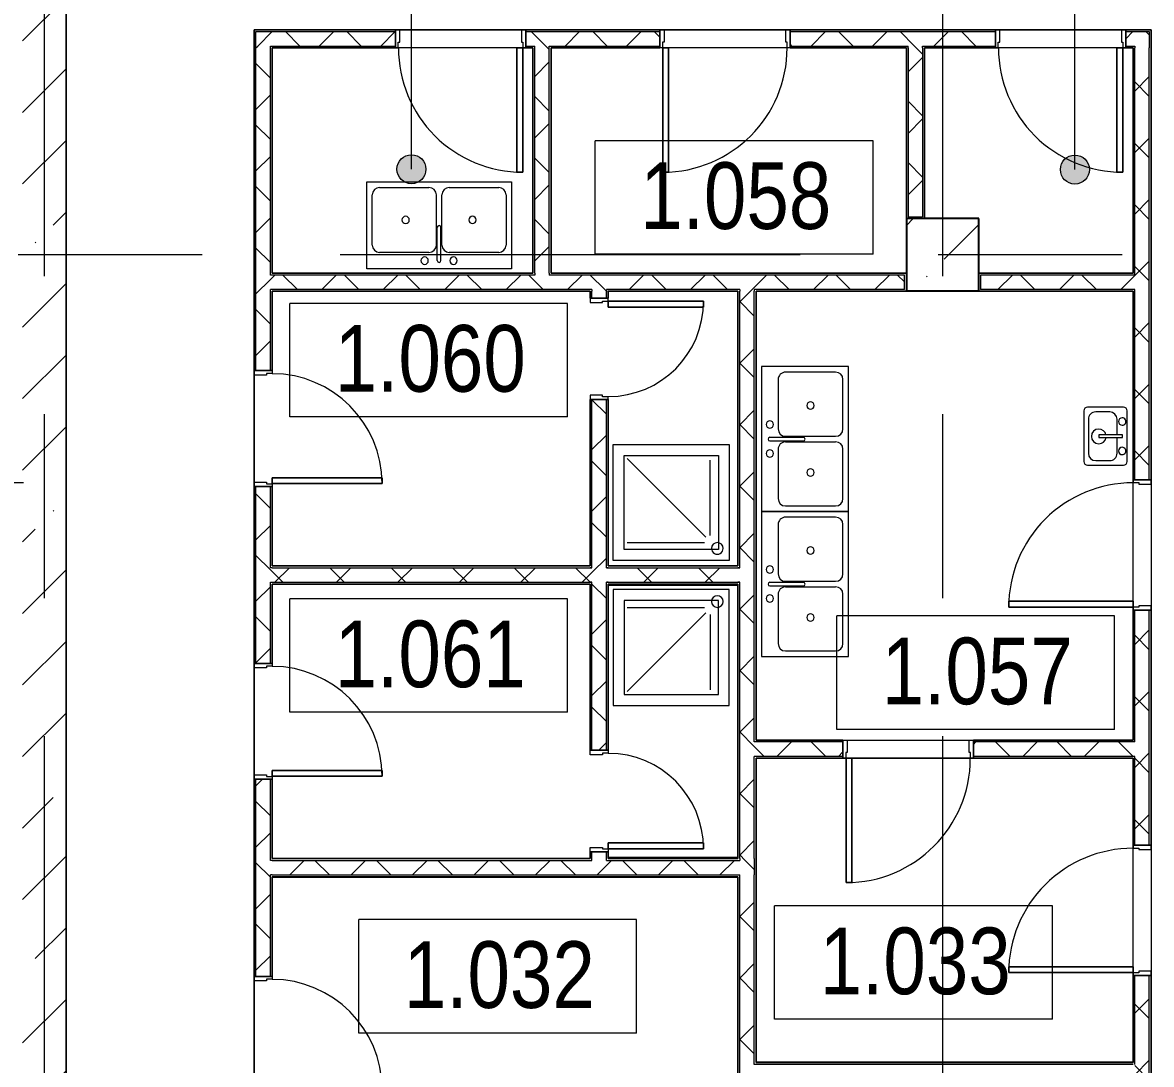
# Model space of a CAD drawing. Header units: millimetres. Extents: x 46431 to 216095, y -43515 to 31605.
# Drawn here: x 91782 to 99573, y -29870 to -22681 of the extents above; entities that cross this region are included whole.
import ezdxf

# ---------------------------------------------------------------- set-up
doc = ezdxf.new("R2010")
doc.units = ezdxf.units.MM
doc.linetypes.add('IMPORT-01 Штриховая _2 мм_', pattern=[600, 400, -200])
doc.linetypes.add('Осевые', pattern=[6350, 1270, -952.5, 3175, -952.5])
for name, color, linetype, lineweight in [('_Разделитель помещений_', 7, 'IMPORT-01 Штриховая _2 мм_', 9), ('Двери', 7, 'Continuous', 9), ('Каркас_Импост', 7, 'Continuous', 9), ('Колонны', 7, 'Continuous', 9), ('Колонны-1', 7, 'Continuous', 25), ('Марки помещений', 7, 'Continuous', 9), ('Общие ребра', 7, 'Continuous', 9), ('Оси-2', 7, 'Осевые', 9), ('Панель', 7, 'Continuous', 9), ('Перекрытия', 7, 'Continuous', 9), ('Сантехнические приборы', 7, 'Continuous', 9), ('Стены', 7, 'Continuous', 9), ('Стены-1', 7, 'Continuous', 18), ('Черная _1 сплошная', 7, 'Continuous', 9), ('Штриховка разреза-3', 7, 'Continuous', 9)]:
    doc.layers.add(name, color=color, linetype=linetype, lineweight=lineweight)
doc.layers.add('Сантехнические приборы-1', color=7, linetype='Continuous', lineweight=9, true_color=0xaaaaaa)
doc.layers.add('Штриховка разреза-2', color=7, linetype='Continuous', lineweight=9, true_color=0x787878)
doc.styles.add('Arial Narrow_1', font='Arial Narrow.ttf', dxfattribs={"height": 460})
pattern_1 = [(45, (0, 0), (-212.132, 212.132), []), (135, (0, 0), (-212.132, -212.132), [])]

# ---------------------------------------------------------------- blocks, each defined once
blk = doc.blocks.new('Колонна 2 - Колонна 40-55-731260-План 1-го этажа на отм_ -6_000')
at = {"layer": 'Колонны'}
h = blk.add_hatch(dxfattribs=at)
h.set_pattern_fill('FP_11', color=256, style=0, pattern_type=2)
h.set_pattern_definition([(45, (-26200, 1000), (-493.914, 493.914), []), (45, (-25706.1, 1000), (-493.914, 493.914), [873.125, -174.625, 6.706, -167.919])])
h.paths.add_polyline_path([(71681.6, -23532.9), (72181.6, -23532.9), (72181.6, -23032.9), (71681.6, -23032.9), (71681.6, -23321.8)], flags=0)
at = {"layer": 'Колонны-1'}
for p, q in [((72181.6, -23032.9), (71681.6, -23032.9)), ((71681.6, -23032.9), (71681.6, -23532.9)), ((72181.6, -23532.9), (72181.6, -23032.9)), ((71681.6, -23532.9), (72181.6, -23532.9))]:
    blk.add_line(p, q, dxfattribs=at)
blk = doc.blocks.new('Дверь - Однопольная - ДВ10_21х9-6240757-План 1-го этажа на отм_ -6_000')
at = {"layer": 'Двери'}
for p, q in [((-429, -62.5), (-389, -62.5)), ((-429, -920.5), (-429, -62.5)), ((-389, -62.5), (-389, -920.5)), ((-389, -920.5), (-429, -920.5))]:
    blk.add_line(p, q, dxfattribs=at)
blk.add_arc((-429, -62.5), 858, 270, 0, dxfattribs=at)
at = {"layer": 'Каркас_Импост'}
for p, q in [((-450, 62.5), (-420, 62.5)), ((-450, -62.5), (-450, 62.5)), ((-420, 62.5), (-420, -22.5)), ((420, 62.5), (450, 62.5)), ((420, -22.5), (420, 62.5)), ((450, 62.5), (450, -62.5)), ((-430, -62.5), (-450, -62.5)), ((-430, -22.5), (-430, -62.5)), ((-420, -22.5), (-430, -22.5)), ((430, -22.5), (420, -22.5)), ((430, -62.5), (430, -22.5)), ((450, -62.5), (430, -62.5))]:
    blk.add_line(p, q, dxfattribs=at)
at = {"layer": 'Панель'}
for p, q in [((-389, -62.5), (-429, -62.5)), ((-429, -62.5), (-429, -920.5)), ((-389, -920.5), (-389, -62.5)), ((-429, -920.5), (-389, -920.5))]:
    blk.add_line(p, q, dxfattribs=at)
blk = doc.blocks.new('Дверь - Однопольная - ДВ10_21х9-6240758-План 1-го этажа на отм_ -6_000')
at = {"layer": 'Двери'}
for p, q in [((-389, 920.5), (-429, 920.5)), ((-429, 920.5), (-429, 62.5)), ((-389, 62.5), (-389, 920.5)), ((-429, 62.5), (-389, 62.5))]:
    blk.add_line(p, q, dxfattribs=at)
blk.add_arc((-429, 62.5), 858, 360, 90, dxfattribs=at)
at = {"layer": 'Каркас_Импост'}
for p, q in [((-430, 62.5), (-450, 62.5)), ((-450, 62.5), (-450, -62.5)), ((-430, 22.5), (-430, 62.5)), ((-420, 22.5), (-430, 22.5)), ((-420, -62.5), (-420, 22.5)), ((430, 22.5), (420, 22.5)), ((420, 22.5), (420, -62.5)), ((450, 62.5), (430, 62.5)), ((430, 62.5), (430, 22.5)), ((450, -62.5), (450, 62.5)), ((-450, -62.5), (-420, -62.5)), ((420, -62.5), (450, -62.5))]:
    blk.add_line(p, q, dxfattribs=at)
at = {"layer": 'Панель'}
for p, q in [((-429, 920.5), (-389, 920.5)), ((-429, 62.5), (-429, 920.5)), ((-389, 920.5), (-389, 62.5)), ((-389, 62.5), (-429, 62.5))]:
    blk.add_line(p, q, dxfattribs=at)
blk = doc.blocks.new('Дверь - Однопольная - ДВ10__21х8-7039821-План 1-го этажа на отм_ -6_000')
at = {"layer": 'Двери'}
for p, q in [((-379, -62.5), (-339, -62.5)), ((-379, -820.5), (-379, -62.5)), ((-339, -62.5), (-339, -820.5)), ((-339, -820.5), (-379, -820.5))]:
    blk.add_line(p, q, dxfattribs=at)
blk.add_arc((-379, -62.5), 758, 270, 0, dxfattribs=at)
at = {"layer": 'Каркас_Импост'}
for p, q in [((-400, 62.5), (-370, 62.5)), ((-400, -62.5), (-400, 62.5)), ((-370, 62.5), (-370, -22.5)), ((370, 62.5), (400, 62.5)), ((370, -22.5), (370, 62.5)), ((400, 62.5), (400, -62.5)), ((-380, -62.5), (-400, -62.5)), ((-380, -22.5), (-380, -62.5)), ((-370, -22.5), (-380, -22.5)), ((380, -22.5), (370, -22.5)), ((380, -62.5), (380, -22.5)), ((400, -62.5), (380, -62.5))]:
    blk.add_line(p, q, dxfattribs=at)
at = {"layer": 'Панель'}
for p, q in [((-339, -62.5), (-379, -62.5)), ((-379, -62.5), (-379, -820.5)), ((-339, -820.5), (-339, -62.5)), ((-379, -820.5), (-339, -820.5))]:
    blk.add_line(p, q, dxfattribs=at)
blk = doc.blocks.new('Дверь - Однопольная_002 - ДВ5__21х7-7039761-План 1-го этажа на отм_ -6_000')
at = {"layer": 'Двери'}
for p, q in [((-329, -62.5), (-289, -62.5)), ((-329, -720.5), (-329, -62.5)), ((-289, -62.5), (-289, -720.5)), ((-289, -720.5), (-329, -720.5))]:
    blk.add_line(p, q, dxfattribs=at)
blk.add_arc((-329, -62.5), 658, 270, 0, dxfattribs=at)
at = {"layer": 'Каркас_Импост'}
for p, q in [((-350, 62.5), (-320, 62.5)), ((-350, -62.5), (-350, 62.5)), ((-320, 62.5), (-320, -22.5)), ((320, 62.5), (350, 62.5)), ((320, -22.5), (320, 62.5)), ((350, 62.5), (350, -62.5)), ((-330, -62.5), (-350, -62.5)), ((-330, -22.5), (-330, -62.5)), ((-320, -22.5), (-330, -22.5)), ((330, -22.5), (320, -22.5)), ((330, -62.5), (330, -22.5)), ((350, -62.5), (330, -62.5))]:
    blk.add_line(p, q, dxfattribs=at)
at = {"layer": 'Панель'}
for p, q in [((-289, -62.5), (-329, -62.5)), ((-329, -62.5), (-329, -720.5)), ((-289, -720.5), (-289, -62.5)), ((-329, -720.5), (-289, -720.5))]:
    blk.add_line(p, q, dxfattribs=at)
blk = doc.blocks.new('Дверь - Однопольная_002 - ДВ5_21х7-7039764-План 1-го этажа на отм_ -6_000')
at = {"layer": 'Двери'}
for p, q in [((-289, 720.5), (-329, 720.5)), ((-329, 720.5), (-329, 62.5)), ((-289, 62.5), (-289, 720.5)), ((-329, 62.5), (-289, 62.5))]:
    blk.add_line(p, q, dxfattribs=at)
blk.add_arc((-329, 62.5), 658, 360, 90, dxfattribs=at)
at = {"layer": 'Каркас_Импост'}
for p, q in [((-330, 62.5), (-350, 62.5)), ((-350, 62.5), (-350, -62.5)), ((-330, 22.5), (-330, 62.5)), ((-320, 22.5), (-330, 22.5)), ((-320, -62.5), (-320, 22.5)), ((330, 22.5), (320, 22.5)), ((320, 22.5), (320, -62.5)), ((350, 62.5), (330, 62.5)), ((330, 62.5), (330, 22.5)), ((350, -62.5), (350, 62.5)), ((-350, -62.5), (-320, -62.5)), ((320, -62.5), (350, -62.5))]:
    blk.add_line(p, q, dxfattribs=at)
at = {"layer": 'Панель'}
for p, q in [((-329, 720.5), (-289, 720.5)), ((-329, 62.5), (-329, 720.5)), ((-289, 720.5), (-289, 62.5)), ((-289, 62.5), (-329, 62.5))]:
    blk.add_line(p, q, dxfattribs=at)
blk = doc.blocks.new('Душевая кабинка-2D - Душевая кабинка 800х800-4946026-План 1-го этажа на отм_ -6_000')
at = {"layer": 'Сантехнические приборы'}
for p, q in [((0, 0), (0, 800)), ((0, 800), (800, 800)), ((800, 800), (800, 0)), ((75, 75), (75, 725)), ((75, 725), (725, 725)), ((725, 725), (725, 75)), ((132.1, 626.7), (132.1, 106.7)), ((161, 639), (704.7, 95.3)), ((704.7, 675.8), (171, 675.8)), ((800, 0), (0, 0)), ((725, 75), (75, 75))]:
    blk.add_line(p, q, dxfattribs=at)
for start, end in [(360, 180), (180, 360)]:
    blk.add_arc((82.1, 716.7), 40, start, end, dxfattribs=at)
blk = doc.blocks.new('Душевая кабинка-2D - Душевая кабинка 800х800-4946064-План 1-го этажа на отм_ -6_000')
at = {"layer": 'Сантехнические приборы'}
for p, q in [((800, 0), (0, 0)), ((0, 0), (0, -800)), ((800, -800), (800, 0)), ((725, -75), (75, -75)), ((75, -75), (75, -725)), ((725, -725), (725, -75)), ((132.1, -626.7), (132.1, -106.7)), ((161, -639), (704.7, -95.3)), ((704.7, -675.8), (171, -675.8)), ((75, -725), (725, -725)), ((0, -800), (800, -800))]:
    blk.add_line(p, q, dxfattribs=at)
for start, end in [(0, 180), (180, 0)]:
    blk.add_arc((82.1, -716.7), 40, start, end, dxfattribs=at)
blk = doc.blocks.new('Кухонная мойка-Двойная - 1000 x 600 мм-4969067-План 1-го этажа на отм_ -6_000')
at = {"layer": 'Сантехнические приборы-1'}
for p, q in [((515.7, 302.3), (-484.3, 302.3)), ((-484.3, 302.3), (-484.3, -297.7)), ((3, 245.2), (3, 15)), ((28.4, 245.2), (28.4, 15)), ((515.7, -297.7), (515.7, 302.3)), ((-54.2, 188), (-395.4, 188)), ((426.8, 188), (85.5, 188)), ((-446.2, 137.2), (-446.2, -208.8)), ((-3.4, 137.2), (-3.4, -208.8)), ((34.7, 137.2), (34.7, -208.8)), ((477.6, -208.8), (477.6, 137.2)), ((-484.3, -297.7), (515.7, -297.7)), ((-395.4, -259.6), (-54.2, -259.6)), ((85.5, -259.6), (426.8, -259.6))]:
    blk.add_line(p, q, dxfattribs=at)
for centre, radius, start, end in [((-84.3, 245.2), 25.4, 360, 180), ((-84.3, 245.2), 25.4, 180, 360), ((15.7, 245.2), 12.7, 360, 180), ((115.7, 245.2), 25.4, 360, 180), ((115.7, 245.2), 25.4, 180, 0), ((-395.4, 137.2), 50.8, 90, 180), ((-54.2, 137.2), 50.8, 360, 90), ((85.5, 137.2), 50.8, 90, 180), ((426.8, 137.2), 50.8, 360, 90), ((15.7, 15), 12.7, 180, 0), ((-215.3, -35.8), 25.4, 0, 180), ((-215.3, -35.8), 25.4, 180, 360), ((246.6, -35.8), 25.4, 0, 180), ((246.6, -35.8), 25.4, 180, 360), ((-395.4, -208.8), 50.8, 180, 270), ((-54.2, -208.8), 50.8, 270, 0), ((85.5, -208.8), 50.8, 180, 270), ((426.8, -208.8), 50.8, 270, 0)]:
    blk.add_arc(centre, radius, start, end, dxfattribs=at)
blk = doc.blocks.new('Дверь - Однопольная - ДВ10__21х9-6240759-План 1-го этажа на отм_ -6_000')
at = {"layer": 'Двери'}
for p, q in [((-429, -62.5), (-389, -62.5)), ((-429, -920.5), (-429, -62.5)), ((-389, -62.5), (-389, -920.5)), ((-389, -920.5), (-429, -920.5))]:
    blk.add_line(p, q, dxfattribs=at)
blk.add_arc((-429, -62.5), 858, 270, 0, dxfattribs=at)
at = {"layer": 'Каркас_Импост'}
for p, q in [((-450, 62.5), (-420, 62.5)), ((-450, -62.5), (-450, 62.5)), ((-420, 62.5), (-420, -22.5)), ((420, 62.5), (450, 62.5)), ((420, -22.5), (420, 62.5)), ((450, 62.5), (450, -62.5)), ((-430, -62.5), (-450, -62.5)), ((-430, -22.5), (-430, -62.5)), ((-420, -22.5), (-430, -22.5)), ((430, -22.5), (420, -22.5)), ((430, -62.5), (430, -22.5)), ((450, -62.5), (430, -62.5))]:
    blk.add_line(p, q, dxfattribs=at)
at = {"layer": 'Панель'}
for p, q in [((-389, -62.5), (-429, -62.5)), ((-429, -62.5), (-429, -920.5)), ((-389, -920.5), (-389, -62.5)), ((-429, -920.5), (-389, -920.5))]:
    blk.add_line(p, q, dxfattribs=at)
blk = doc.blocks.new('Дверь - Однопольная - ДВ10__21х9-6501989-План 1-го этажа на отм_ -6_000')
at = {"layer": 'Двери'}
for p, q in [((-389, 920.5), (-429, 920.5)), ((-429, 920.5), (-429, 62.5)), ((-389, 62.5), (-389, 920.5)), ((-429, 62.5), (-389, 62.5))]:
    blk.add_line(p, q, dxfattribs=at)
blk.add_arc((-429, 62.5), 858, 360, 90, dxfattribs=at)
at = {"layer": 'Каркас_Импост'}
for p, q in [((-430, 62.5), (-450, 62.5)), ((-450, 62.5), (-450, -62.5)), ((-430, 22.5), (-430, 62.5)), ((-420, 22.5), (-430, 22.5)), ((-420, -62.5), (-420, 22.5)), ((430, 22.5), (420, 22.5)), ((420, 22.5), (420, -62.5)), ((450, 62.5), (430, 62.5)), ((430, 62.5), (430, 22.5)), ((450, -62.5), (450, 62.5)), ((-450, -62.5), (-420, -62.5)), ((420, -62.5), (450, -62.5))]:
    blk.add_line(p, q, dxfattribs=at)
at = {"layer": 'Панель'}
for p, q in [((-429, 920.5), (-389, 920.5)), ((-429, 62.5), (-429, 920.5)), ((-389, 920.5), (-389, 62.5)), ((-389, 62.5), (-429, 62.5))]:
    blk.add_line(p, q, dxfattribs=at)
blk = doc.blocks.new('Раковина-Одиночная-2D_400х300 - 400 x 300 мм-5745751-План 1-го этажа на отм_ -6_000')
at = {"layer": 'Сантехнические приборы-1'}
for p, q in [((506.3, 402.5), (157.1, 402.5)), ((506.3, 402.5), (157.1, 402.5)), ((131.7, 377.1), (131.7, 127.9)), ((131.7, 377.1), (131.7, 127.9)), ((163.4, 320), (163.4, 223.2)), ((449.1, 370.8), (214.2, 370.8)), ((499.9, 223.2), (499.9, 320)), ((531.7, 127.9), (531.7, 377.1)), ((531.7, 127.9), (531.7, 377.1)), ((341.2, 298.9), (322.2, 298.9)), ((322.2, 298.9), (322.2, 134.3)), ((341.2, 134.3), (341.2, 298.9)), ((214.2, 172.4), (322.2, 172.4)), ((341.2, 172.4), (449.1, 172.4)), ((157.1, 102.5), (506.3, 102.5)), ((157.1, 102.5), (506.3, 102.5)), ((322.2, 134.3), (341.2, 134.3)), ((231.8, 62.5), (591.8, 62.5))]:
    blk.add_line(p, q, dxfattribs=at)
for centre, radius, start, end in [((157.1, 377.1), 25.4, 90, 180), ((157.1, 377.1), 25.4, 90, 180), ((506.3, 377.1), 25.4, 360, 90), ((506.3, 377.1), 25.4, 360, 90), ((214.2, 320), 50.8, 90, 180), ((330.5, 298.9), 50.8, 360, 180), ((449.1, 320), 50.8, 360, 90), ((330.5, 298.9), 50.8, 180, 260.54555), ((330.5, 298.9), 50.8, 282.16552, 0), ((214.2, 223.2), 50.8, 180, 270), ((230.1, 137.5), 25.4, 360, 180), ((433.3, 137.5), 25.4, 360, 180), ((449.1, 223.2), 50.8, 270, 0), ((157.1, 127.9), 25.4, 180, 270), ((157.1, 127.9), 25.4, 180, 270), ((230.1, 137.5), 25.4, 180, 0), ((433.3, 137.5), 25.4, 180, 0), ((506.3, 127.9), 25.4, 270, 360), ((506.3, 127.9), 25.4, 270, 0)]:
    blk.add_arc(centre, radius, start, end, dxfattribs=at)
blk = doc.blocks.new('Кухонная мойка-Двойная - 1000 x 600 мм-6512018-План 1-го этажа на отм_ -6_000')
at = {"layer": 'Сантехнические приборы-1'}
for p, q in [((-484.3, 297.7), (515.7, 297.7)), ((-484.3, -302.3), (-484.3, 297.7)), ((-395.4, 259.6), (-54.2, 259.6)), ((85.5, 259.6), (426.8, 259.6)), ((515.7, 297.7), (515.7, -302.3)), ((-446.2, -137.2), (-446.2, 208.8)), ((-3.4, -137.2), (-3.4, 208.8)), ((34.7, -137.2), (34.7, 208.8)), ((477.6, 208.8), (477.6, -137.2)), ((3, -245.2), (3, -15)), ((28.4, -245.2), (28.4, -15)), ((-54.2, -188), (-395.4, -188)), ((426.8, -188), (85.5, -188)), ((515.7, -302.3), (-484.3, -302.3))]:
    blk.add_line(p, q, dxfattribs=at)
for centre, radius, start, end in [((-395.4, 208.8), 50.8, 90, 180), ((-54.2, 208.8), 50.8, 360, 90), ((85.5, 208.8), 50.8, 90, 180), ((426.8, 208.8), 50.8, 360, 90), ((-215.3, 35.8), 25.4, 0, 180), ((-215.3, 35.8), 25.4, 180, 360), ((246.6, 35.8), 25.4, 0, 180), ((246.6, 35.8), 25.4, 180, 360), ((15.7, -15), 12.7, 360, 180), ((-395.4, -137.2), 50.8, 180, 270), ((-54.2, -137.2), 50.8, 270, 0), ((85.5, -137.2), 50.8, 180, 270), ((426.8, -137.2), 50.8, 270, 0), ((-84.3, -245.2), 25.4, 0, 180), ((115.7, -245.2), 25.4, 0, 180), ((-84.3, -245.2), 25.4, 180, 0), ((15.7, -245.2), 12.7, 180, 0), ((115.7, -245.2), 25.4, 180, 0)]:
    blk.add_arc(centre, radius, start, end, dxfattribs=at)
blk = doc.blocks.new('Марка помещения_Р - Марка помещения-4575829-План 1-го этажа на отм_ -6_000')
at = {"layer": 'Марки помещений'}
for p, q in [((-4.79375, -1.95625), (-4.79375, 1.95625)), ((4.79375, 1.95625), (-4.79375, 1.95625)), ((4.79375, -1.95625), (4.79375, 1.95625)), ((4.79375, -1.95625), (-4.79375, -1.95625))]:
    blk.add_line(p, q, dxfattribs=at)

msp = doc.modelspace()

# ---------------------------------------------------------------- hatches: boundary and pattern name
at = {"layer": 'Марки помещений'}
h = msp.add_hatch(color=256, dxfattribs=at)
edge = h.paths.add_edge_path(flags=0)
edge.add_arc((94465.8, -23692.7), 100, 0, 360)
h = msp.add_hatch(color=256, dxfattribs=at)
edge = h.paths.add_edge_path(flags=0)
edge.add_arc((99045, -23695.2), 100, 0, 360)
at = {"layer": 'Штриховка разреза-2'}
msp.add_hatch(color=256, dxfattribs=at).paths.add_polyline_path([(96717.1, -28450.4), (96717.1, -28448.4), (96280.3, -28450.4)], flags=0)
at = {"layer": 'Штриховка разреза-3'}
h = msp.add_hatch(dxfattribs=at)
h.set_pattern_fill('FP_8', color=256, style=0, pattern_type=2)
h.set_pattern_definition([(45, (0, 0), (-493.914, 493.914), []), (45, (493.9, 0), (-493.914, 493.914), [873.125, -174.625, 6.706, -167.919])])
h.paths.add_polyline_path([(91781.6, -31382.9), (92081.6, -31382.9), (92081.6, -31182.9), (91781.6, -31182.9)], flags=0)
h.paths.add_polyline_path([(92042.4, -30182.9), (92081.6, -30182.9), (92081.6, -22282.9), (91781.6, -22282.9), (91781.6, -30182.9)], flags=0)
h.paths.add_polyline_path([(92081.6, -20782.9), (92081.6, -16032.9), (91781.6, -16032.9), (91781.6, -20782.9), (92042.4, -20782.9)], flags=0)
h = msp.add_hatch(dxfattribs=at)
h.set_pattern_fill('FP_1', color=256, style=0, pattern_type=2)
h.set_pattern_definition(pattern_1)
h.paths.add_polyline_path([(97079.6, -22842.9), (98496.1, -22842.9), (98496.1, -22742.9), (97079.6, -22742.9)], flags=0)
h.paths.add_polyline_path([(93492.1, -22842.9), (94354.6, -22842.9), (94354.6, -22742.9), (93392.1, -22742.9), (93392.1, -22842.9)], flags=0)
h.paths.add_polyline_path([(99558.6, -22842.9), (99558.6, -22742.9), (99396.1, -22742.9), (99396.1, -22842.9), (99458.6, -22842.9)], flags=0)
h.paths.add_polyline_path([(96179.6, -22842.9), (96179.6, -22742.9), (95254.6, -22742.9), (95254.6, -22842.9), (95432.7, -22842.9)], flags=0)
h = msp.add_hatch(dxfattribs=at)
h.set_pattern_fill('FP_1', color=256, style=0, pattern_type=2)
h.set_pattern_definition(pattern_1)
h.paths.add_polyline_path([(93492.1, -30172.9), (93492.1, -30062.9), (93392.1, -30062.9), (93392.1, -30172.9)], flags=0)
h.paths.add_polyline_path([(93392.1, -29262.9), (93492.1, -29262.9), (93492.1, -27902.9), (93392.1, -27902.9), (93392.1, -29228.7)], flags=0)
h.paths.add_polyline_path([(93392.1, -27102.9), (93492.1, -27102.9), (93492.1, -25882.9), (93392.1, -25882.9), (93392.1, -26775.2)], flags=0)
h.paths.add_polyline_path([(93392.1, -25082.9), (93492.1, -25082.9), (93492.1, -22842.9), (93392.1, -22842.9), (93392.1, -24321.8)], flags=0)
h = msp.add_hatch(dxfattribs=at)
h.set_pattern_fill('FP_1', color=256, style=0, pattern_type=2)
h.set_pattern_definition(pattern_1)
h.paths.add_polyline_path([(95317.1, -24422.9), (95417.1, -24422.9), (95417.1, -22842.9), (95317.1, -22842.9), (95317.1, -24410.4)], flags=0)
h = msp.add_hatch(dxfattribs=at)
h.set_pattern_fill('FP_1', color=256, style=0, pattern_type=2)
h.set_pattern_definition(pattern_1)
h.paths.add_polyline_path([(97994.1, -24020.4), (97994.1, -22842.9), (97894.1, -22842.9), (97894.1, -24020.4)], flags=0)
h = msp.add_hatch(dxfattribs=at)
h.set_pattern_fill('FP_1', color=256, style=0, pattern_type=2)
h.set_pattern_definition(pattern_1)
h.paths.add_polyline_path([(99558.6, -31382.9), (99558.6, -29257.9), (99458.6, -29257.9), (99458.6, -31382.9)], flags=0)
h.paths.add_polyline_path([(99458.6, -28357.9), (99558.6, -28357.9), (99558.6, -26735.4), (99458.6, -26735.4), (99458.6, -27745.4)], flags=0)
h.paths.add_polyline_path([(99458.6, -25835.4), (99558.6, -25835.4), (99558.6, -22842.9), (99458.6, -22842.9), (99458.6, -25548.5)], flags=0)
h = msp.add_hatch(dxfattribs=at)
h.set_pattern_fill('FP_1', color=256, style=0, pattern_type=2)
h.set_pattern_definition(pattern_1)
h.paths.add_polyline_path([(93492.1, -24522.9), (97869.1, -24522.9), (97869.1, -24422.9), (93492.1, -24422.9)], flags=0)
h = msp.add_hatch(dxfattribs=at)
h.set_pattern_fill('FP_1', color=256, style=0, pattern_type=2)
h.set_pattern_definition(pattern_1)
h.paths.add_polyline_path([(98394.1, -24522.9), (99458.6, -24522.9), (99458.6, -24422.9), (98394.1, -24422.9)], flags=0)
h = msp.add_hatch(dxfattribs=at)
h.set_pattern_fill('FP_1', color=256, style=0, pattern_type=2)
h.set_pattern_definition(pattern_1)
h.paths.add_polyline_path([(95711.6, -28462.9), (95811.6, -28462.9), (95811.6, -28402.9), (95711.6, -28402.9), (95711.6, -28450.4)], flags=0)
h.paths.add_polyline_path([(95811.6, -27702.9), (95811.6, -25282.9), (95711.6, -25282.9), (95711.6, -27702.9)], flags=0)
h.paths.add_polyline_path([(95811.6, -24582.9), (95811.6, -24522.9), (95711.6, -24522.9), (95711.6, -24582.9)], flags=0)
h = msp.add_hatch(dxfattribs=at)
h.set_pattern_fill('FP_1', color=256, style=0, pattern_type=2)
h.set_pattern_definition(pattern_1)
h.paths.add_polyline_path([(96731.6, -28462.9), (96831.6, -28462.9), (96831.6, -24522.9), (96731.6, -24522.9), (96731.6, -28450.4)], flags=0)
h = msp.add_hatch(dxfattribs=at)
h.set_pattern_fill('FP_1', color=256, style=0, pattern_type=2)
h.set_pattern_definition(pattern_1)
h.paths.add_polyline_path([(93504.6, -26542.9), (95711.6, -26542.9), (95711.6, -26442.9), (93492.1, -26442.9), (93492.1, -26542.9)], flags=0)
h.paths.add_polyline_path([(95811.6, -26542.9), (96731.6, -26542.9), (96731.6, -26442.9), (95811.6, -26442.9), (95811.6, -26468.6)], flags=0)
h = msp.add_hatch(dxfattribs=at)
h.set_pattern_fill('FP_1', color=256, style=0, pattern_type=2)
h.set_pattern_definition(pattern_1)
h.paths.add_polyline_path([(99446.1, -27745.4), (99458.6, -27745.4), (99458.6, -27645.4), (98344.1, -27645.4), (98344.1, -27745.4), (98823.1, -27745.4)], flags=0)
h.paths.add_polyline_path([(97127.9, -27745.4), (97444.1, -27745.4), (97444.1, -27645.4), (96831.6, -27645.4), (96831.6, -27745.4), (96844.1, -27745.4)], flags=0)
h = msp.add_hatch(dxfattribs=at)
h.set_pattern_fill('FP_1', color=256, style=0, pattern_type=2)
h.set_pattern_definition(pattern_1)
h.paths.add_polyline_path([(93492.1, -28562.9), (96831.6, -28562.9), (96831.6, -28462.9), (93492.1, -28462.9)], flags=0)
h = msp.add_hatch(dxfattribs=at)
h.set_pattern_fill('FP_1', color=256, style=0, pattern_type=2)
h.set_pattern_definition(pattern_1)
h.paths.add_polyline_path([(96731.6, -31382.9), (96831.6, -31382.9), (96831.6, -31132.9), (96731.6, -31132.9)], flags=0)
h.paths.add_polyline_path([(96731.6, -30232.9), (96831.6, -30232.9), (96831.6, -28562.9), (96731.6, -28562.9), (96731.6, -30172.9)], flags=0)

# ---------------------------------------------------------------- linework, layer by layer
at = {"layer": '_Разделитель помещений_'}
msp.add_line((92081.6, -26102.9), (92081.6, -31237.9), dxfattribs=at)
at = {"layer": 'Марки помещений'}
for p, q in [((99045, -23695.2), (99045, -22226.6)), ((94465.8, -23692.7), (94465.8, -22520))]:
    msp.add_line(p, q, dxfattribs=at)
for centre in [(94465.8, -23692.7), (99045, -23695.2)]:
    msp.add_circle(centre, 100, dxfattribs=at)
at = {"layer": 'Общие ребра'}
for p, q in [((92081.6, -30182.9), (92081.6, -22282.9)), ((94354.6, -22730.4), (93379.6, -22730.4)), ((93379.6, -22742.9), (93379.6, -22855.4)), ((93392.1, -22742.9), (94354.6, -22742.9)), ((93392.1, -22842.9), (93392.1, -22742.9)), ((96179.6, -22730.4), (95254.6, -22730.4)), ((95254.6, -22742.9), (96179.6, -22742.9)), ((98496.1, -22730.4), (97079.6, -22730.4)), ((97079.6, -22742.9), (98496.1, -22742.9)), ((99571.1, -22730.4), (99396.1, -22730.4)), ((99396.1, -22742.9), (99558.6, -22742.9)), ((99558.6, -22742.9), (99558.6, -22842.9)), ((93379.6, -22855.4), (93379.6, -25082.9)), ((93392.1, -22855.4), (93392.1, -22842.9)), ((93392.1, -25082.9), (93392.1, -22855.4)), ((93492.1, -22842.9), (94354.6, -22842.9)), ((93492.1, -22855.4), (93492.1, -22842.9)), ((93492.1, -24422.9), (93492.1, -22855.4)), ((93511.6, -22855.4), (94354.6, -22855.4)), ((95254.6, -22842.9), (95317.1, -22842.9)), ((95254.6, -22855.4), (95297.6, -22855.4)), ((95317.1, -22855.4), (95317.1, -22842.9)), ((95317.1, -24410.4), (95317.1, -22855.4)), ((95417.1, -22842.9), (96179.6, -22842.9)), ((95417.1, -22855.4), (95417.1, -22842.9)), ((95417.1, -24410.4), (95417.1, -22855.4)), ((95431.6, -22855.4), (96179.6, -22855.4)), ((97079.6, -22842.9), (97894.1, -22842.9)), ((97079.6, -22855.4), (97879.6, -22855.4)), ((97894.1, -22855.4), (97894.1, -22842.9)), ((97894.1, -22855.4), (97894.1, -24020.4)), ((97994.1, -22842.9), (98496.1, -22842.9)), ((97994.1, -22855.4), (97994.1, -22842.9)), ((97994.1, -22855.4), (97994.1, -24020.4)), ((98008.6, -22855.4), (98496.1, -22855.4)), ((99396.1, -22842.9), (99458.6, -22842.9)), ((99396.1, -22855.4), (99444.1, -22855.4)), ((99458.6, -22842.9), (99458.6, -22855.4)), ((99458.6, -24422.9), (99458.6, -22855.4)), ((99558.6, -22842.9), (99558.6, -22855.4)), ((99558.6, -25835.4), (99558.6, -22855.4)), ((97894.1, -24020.4), (97994.1, -24020.4)), ((93504.6, -24422.9), (93492.1, -24422.9)), ((95317.1, -24422.9), (93504.6, -24422.9)), ((95317.1, -24410.4), (95317.1, -24422.9)), ((95417.1, -24410.4), (95417.1, -24422.9)), ((97869.1, -24422.9), (95417.1, -24422.9)), ((97869.1, -24522.9), (97869.1, -24422.9)), ((98394.1, -24422.9), (98394.1, -24522.9)), ((99446.1, -24422.9), (98394.1, -24422.9)), ((99458.6, -24422.9), (99446.1, -24422.9)), ((93492.1, -25082.9), (93492.1, -24522.9)), ((93504.6, -24522.9), (93492.1, -24522.9)), ((95711.6, -24522.9), (93504.6, -24522.9)), ((93504.6, -25082.9), (93504.6, -24535.4)), ((95699.1, -24535.4), (95699.1, -24582.9)), ((95711.6, -24522.9), (95711.6, -24535.4)), ((95711.6, -24582.9), (95711.6, -24535.4)), ((96731.6, -24522.9), (95811.6, -24522.9)), ((95811.6, -24522.9), (95811.6, -24535.4)), ((95811.6, -24582.9), (95811.6, -24535.4)), ((95824.1, -24582.9), (95824.1, -24535.4)), ((96731.6, -24522.9), (96731.6, -24535.4)), ((96731.6, -26442.9), (96731.6, -24535.4)), ((97869.1, -24522.9), (96831.6, -24522.9)), ((96831.6, -24522.9), (96831.6, -24535.4)), ((96831.6, -27645.4), (96831.6, -24535.4)), ((99446.1, -24522.9), (98394.1, -24522.9)), ((99458.6, -24522.9), (99446.1, -24522.9)), ((99446.1, -24535.4), (99446.1, -25835.4)), ((99458.6, -25835.4), (99458.6, -24522.9)), ((95699.1, -25282.9), (95699.1, -26428.4)), ((95711.6, -26442.9), (95711.6, -25282.9)), ((95811.6, -26442.9), (95811.6, -25282.9)), ((95824.1, -26430.4), (95824.1, -25282.9)), ((93379.6, -25882.9), (93379.6, -27102.9)), ((93392.1, -27102.9), (93392.1, -25882.9)), ((93492.1, -26442.9), (93492.1, -25882.9)), ((93504.6, -26430.4), (93504.6, -25882.9)), ((93504.6, -26442.9), (93492.1, -26442.9)), ((93504.6, -26442.9), (95699.1, -26442.9)), ((95699.1, -26442.9), (95711.6, -26442.9)), ((95711.6, -26442.9), (95699.1, -26442.9)), ((95811.6, -26442.9), (95824.1, -26442.9)), ((95824.1, -26442.9), (95811.6, -26442.9)), ((95824.1, -26442.9), (96719.1, -26442.9)), ((96719.1, -26442.9), (96731.6, -26442.9)), ((96731.6, -26442.9), (96719.1, -26442.9)), ((93492.1, -27102.9), (93492.1, -26542.9)), ((93492.1, -26542.9), (93504.6, -26542.9)), ((93504.6, -26542.9), (95699.1, -26542.9)), ((93504.6, -27102.9), (93504.6, -26555.4)), ((95711.6, -26542.9), (95699.1, -26542.9)), ((95699.1, -26542.9), (95711.6, -26542.9)), ((95699.1, -26555.4), (95699.1, -27702.9)), ((95711.6, -27702.9), (95711.6, -26542.9)), ((95824.1, -26542.9), (95811.6, -26542.9)), ((95811.6, -27702.9), (95811.6, -26542.9)), ((95811.6, -26542.9), (95824.1, -26542.9)), ((95824.1, -26542.9), (96719.1, -26542.9)), ((95824.1, -26557.4), (95826.1, -26557.4)), ((95824.1, -27702.9), (95824.1, -26562.4)), ((95826.1, -26557.4), (96717.1, -26557.4)), ((96717.1, -26557.4), (96719.1, -26557.4)), ((96731.6, -26542.9), (96719.1, -26542.9)), ((96719.1, -26542.9), (96731.6, -26542.9)), ((96731.6, -28450.4), (96731.6, -26542.9)), ((99446.1, -26735.4), (99446.1, -27625.9)), ((99458.6, -27645.4), (99458.6, -26735.4)), ((99558.6, -28357.9), (99558.6, -26735.4)), ((96844.1, -27645.4), (96831.6, -27645.4)), ((97444.1, -27632.9), (96844.1, -27632.9)), ((97444.1, -27645.4), (96844.1, -27645.4)), ((99446.1, -27632.9), (98344.1, -27632.9)), ((99446.1, -27645.4), (98344.1, -27645.4)), ((99458.6, -27645.4), (99446.1, -27645.4)), ((96831.6, -28450.4), (96831.6, -27745.4)), ((96844.1, -27745.4), (96831.6, -27745.4)), ((97444.1, -27745.4), (96844.1, -27745.4)), ((96846.1, -27757.9), (97444.1, -27757.9)), ((99446.1, -27745.4), (98344.1, -27745.4)), ((98344.1, -27757.9), (99444.1, -27757.9)), ((99458.6, -27745.4), (99446.1, -27745.4)), ((99446.1, -27757.9), (99446.1, -28357.9)), ((99458.6, -28357.9), (99458.6, -27745.4)), ((93379.6, -27902.9), (93379.6, -29262.9)), ((93392.1, -29262.9), (93392.1, -27902.9)), ((93492.1, -28462.9), (93492.1, -27902.9)), ((93504.6, -28450.4), (93504.6, -27902.9)), ((95699.1, -28402.9), (95699.1, -28448.4)), ((95711.6, -28450.4), (95711.6, -28402.9)), ((95811.6, -28450.4), (95811.6, -28402.9)), ((95824.1, -28450.4), (95824.1, -28402.9)), ((93504.6, -28462.9), (93492.1, -28462.9)), ((93504.6, -28462.9), (95711.6, -28462.9)), ((95711.6, -28462.9), (95711.6, -28450.4)), ((95811.6, -28462.9), (95811.6, -28450.4)), ((95811.6, -28462.9), (96731.6, -28462.9)), ((95826.1, -28448.4), (95824.1, -28448.4)), ((95824.1, -28448.4), (95824.1, -28450.4)), ((95824.1, -28450.4), (95826.1, -28450.4)), ((95831.1, -28448.4), (95826.1, -28448.4)), ((96717.1, -28448.4), (95831.1, -28448.4)), ((96719.1, -28448.4), (96717.1, -28448.4)), ((96731.6, -28450.4), (96731.6, -28462.9)), ((96831.6, -28450.4), (96831.6, -28462.9)), ((96831.6, -28462.9), (96831.6, -28562.9)), ((93492.1, -29262.9), (93492.1, -28562.9)), ((93504.6, -28562.9), (93492.1, -28562.9)), ((93504.6, -28562.9), (96731.6, -28562.9)), ((93504.6, -29262.9), (93504.6, -28575.4)), ((96731.6, -28575.4), (96731.6, -28562.9)), ((96731.6, -30072.9), (96731.6, -28575.4)), ((96831.6, -28575.4), (96831.6, -28562.9)), ((96831.6, -29870.4), (96831.6, -28575.4)), ((99446.1, -29257.9), (99446.1, -29855.9)), ((99458.6, -29870.4), (99458.6, -29257.9)), ((99558.6, -31382.9), (99558.6, -29257.9)), ((96844.1, -29870.4), (96831.6, -29870.4)), ((99446.1, -29870.4), (96844.1, -29870.4))]:
    msp.add_line(p, q, dxfattribs=at)
at = {"layer": 'Оси-2'}
for p, q in [((91931.6, 25417.1), (91931.6, -41733.9)), ((98131.6, 25417.1), (98131.6, -41733.9)), ((150171.6, -24282.9), (50527.1, -24282.9))]:
    msp.add_line(p, q, dxfattribs=at)
at = {"layer": 'Перекрытия'}
for p, q in [((92081.6, -20785.4), (92081.6, -31382.9)), ((93379.6, -30185.4), (93379.6, -22730.4)), ((93379.6, -22730.4), (99571.1, -22730.4)), ((95254.6, -22730.4), (94354.6, -22730.4)), ((94354.6, -22730.4), (94354.6, -22855.4)), ((95254.6, -22855.4), (95254.6, -22730.4)), ((97079.6, -22730.4), (96179.6, -22730.4)), ((96179.6, -22730.4), (96179.6, -22855.4)), ((97079.6, -22855.4), (97079.6, -22730.4)), ((99396.1, -22730.4), (98496.1, -22730.4)), ((98496.1, -22730.4), (98496.1, -22855.4)), ((99396.1, -22855.4), (99396.1, -22730.4)), ((99571.1, -22730.4), (99571.1, -31382.9)), ((94354.6, -22855.4), (93504.6, -22855.4)), ((93504.6, -22855.4), (93504.6, -24410.4)), ((95304.6, -22855.4), (95254.6, -22855.4)), ((95304.6, -24410.4), (95304.6, -22855.4)), ((96179.6, -22855.4), (95429.6, -22855.4)), ((95429.6, -22855.4), (95429.6, -24410.4)), ((97881.6, -22855.4), (97079.6, -22855.4)), ((97881.6, -24410.4), (97881.6, -22855.4)), ((98496.1, -22855.4), (98006.6, -22855.4)), ((98006.6, -22855.4), (98006.6, -24032.9)), ((99446.1, -22855.4), (99396.1, -22855.4)), ((99446.1, -24410.4), (99446.1, -22855.4)), ((98006.6, -24032.9), (98381.6, -24032.9)), ((98381.6, -24032.9), (98381.6, -24410.4)), ((93504.6, -24410.4), (95304.6, -24410.4)), ((95429.6, -24410.4), (97881.6, -24410.4)), ((98381.6, -24410.4), (99446.1, -24410.4)), ((95699.1, -24535.4), (93504.6, -24535.4)), ((93504.6, -24535.4), (93504.6, -25082.9)), ((95699.1, -24582.9), (95699.1, -24535.4)), ((96719.1, -24535.4), (95824.1, -24535.4)), ((95824.1, -24535.4), (95824.1, -24582.9)), ((96719.1, -26430.4), (96719.1, -24535.4)), ((99446.1, -24535.4), (96844.1, -24535.4)), ((96844.1, -24535.4), (96844.1, -27632.9)), ((99446.1, -27632.9), (99446.1, -24535.4)), ((95824.1, -24582.9), (95699.1, -24582.9)), ((93504.6, -25082.9), (93379.6, -25082.9)), ((93379.6, -25082.9), (93379.6, -25882.9)), ((95699.1, -26430.4), (95699.1, -25282.9)), ((95699.1, -25282.9), (95824.1, -25282.9)), ((95824.1, -25282.9), (95824.1, -26430.4)), ((93379.6, -25882.9), (93504.6, -25882.9)), ((93504.6, -25882.9), (93504.6, -26430.4)), ((93504.6, -26430.4), (95699.1, -26430.4)), ((95824.1, -26430.4), (96719.1, -26430.4)), ((95699.1, -26555.4), (93504.6, -26555.4)), ((93504.6, -26555.4), (93504.6, -27102.9)), ((95699.1, -27702.9), (95699.1, -26555.4)), ((96719.1, -26555.4), (95824.1, -26555.4)), ((95824.1, -26555.4), (95824.1, -27702.9)), ((96719.1, -28450.4), (96719.1, -26555.4)), ((93504.6, -27102.9), (93379.6, -27102.9)), ((93379.6, -27102.9), (93379.6, -27902.9)), ((96844.1, -27632.9), (97444.1, -27632.9)), ((97444.1, -27632.9), (97444.1, -27757.9)), ((98344.1, -27757.9), (98344.1, -27632.9)), ((98344.1, -27632.9), (99446.1, -27632.9)), ((95824.1, -27702.9), (95699.1, -27702.9)), ((96844.1, -27757.9), (96844.1, -29857.9)), ((99446.1, -27757.9), (96844.1, -27757.9)), ((97444.1, -27757.9), (98344.1, -27757.9)), ((99446.1, -29857.9), (99446.1, -27757.9)), ((93379.6, -27902.9), (93504.6, -27902.9)), ((93504.6, -27902.9), (93504.6, -28450.4)), ((95699.1, -28450.4), (95699.1, -28402.9)), ((95699.1, -28402.9), (95824.1, -28402.9)), ((95824.1, -28402.9), (95824.1, -28450.4)), ((93504.6, -28450.4), (95699.1, -28450.4)), ((95824.1, -28450.4), (96719.1, -28450.4)), ((96719.1, -28575.4), (93504.6, -28575.4)), ((93504.6, -28575.4), (93504.6, -29262.9)), ((96719.1, -30060.4), (96719.1, -28575.4)), ((93504.6, -29262.9), (93379.6, -29262.9)), ((93379.6, -29262.9), (93379.6, -30062.9)), ((96844.1, -29857.9), (99446.1, -29857.9))]:
    msp.add_line(p, q, dxfattribs=at)
at = {"layer": 'Стены'}
for p, q in [((94354.6, -22730.4), (95254.6, -22730.4)), ((94354.6, -22855.4), (94354.6, -22730.4)), ((95254.6, -22730.4), (95254.6, -22855.4)), ((96179.6, -22730.4), (97079.6, -22730.4)), ((96179.6, -22855.4), (96179.6, -22730.4)), ((97079.6, -22730.4), (97079.6, -22855.4)), ((98496.1, -22730.4), (99396.1, -22730.4)), ((98496.1, -22855.4), (98496.1, -22730.4)), ((99396.1, -22730.4), (99396.1, -22855.4)), ((95254.6, -22855.4), (94354.6, -22855.4)), ((97079.6, -22855.4), (96179.6, -22855.4)), ((99396.1, -22855.4), (98496.1, -22855.4)), ((97444.1, -27757.9), (97444.1, -27632.9)), ((97444.1, -27632.9), (98344.1, -27632.9)), ((98344.1, -27632.9), (98344.1, -27757.9)), ((98344.1, -27757.9), (97444.1, -27757.9))]:
    msp.add_line(p, q, dxfattribs=at)
at = {"layer": 'Стены-1'}
for p, q in [((93379.6, -22730.4), (93379.6, -22742.9)), ((94354.6, -22855.4), (94354.6, -22730.4)), ((95254.6, -22730.4), (95254.6, -22855.4)), ((96179.6, -22855.4), (96179.6, -22730.4)), ((97079.6, -22730.4), (97079.6, -22855.4)), ((98496.1, -22855.4), (98496.1, -22730.4)), ((99396.1, -22730.4), (99396.1, -22855.4)), ((99571.1, -22742.9), (99571.1, -22730.4)), ((99571.1, -22855.4), (99571.1, -22742.9)), ((93504.6, -22855.4), (93511.6, -22855.4)), ((93504.6, -24410.4), (93504.6, -22855.4)), ((95297.6, -22855.4), (95304.6, -22855.4)), ((95304.6, -22855.4), (95304.6, -24410.4)), ((95429.6, -22855.4), (95431.6, -22855.4)), ((95429.6, -24410.4), (95429.6, -22855.4)), ((97879.6, -22855.4), (97881.6, -22855.4)), ((97881.6, -22855.4), (97881.6, -24032.9)), ((98006.6, -22855.4), (98008.6, -22855.4)), ((98006.6, -24032.9), (98006.6, -22855.4)), ((99444.1, -22855.4), (99446.1, -22855.4)), ((99446.1, -22855.4), (99446.1, -24410.4)), ((99571.1, -25835.4), (99571.1, -22855.4)), ((97881.6, -24032.9), (97894.1, -24032.9)), ((97894.1, -24032.9), (97994.1, -24032.9)), ((97994.1, -24032.9), (98006.6, -24032.9)), ((95304.6, -24410.4), (93504.6, -24410.4)), ((97881.6, -24410.4), (95429.6, -24410.4)), ((97881.6, -24422.9), (97881.6, -24410.4)), ((97881.6, -24522.9), (97881.6, -24422.9)), ((99446.1, -24410.4), (98381.6, -24410.4)), ((98381.6, -24410.4), (98381.6, -24422.9)), ((98381.6, -24422.9), (98381.6, -24522.9)), ((93504.6, -24535.4), (95699.1, -24535.4)), ((95824.1, -24535.4), (96719.1, -24535.4)), ((96719.1, -24535.4), (96719.1, -26430.4)), ((96844.1, -24535.4), (97881.6, -24535.4)), ((96844.1, -27632.9), (96844.1, -24535.4)), ((97881.6, -24535.4), (97881.6, -24522.9)), ((98381.6, -24522.9), (98381.6, -24535.4)), ((98381.6, -24535.4), (99446.1, -24535.4)), ((95699.1, -24582.9), (95824.1, -24582.9)), ((93379.6, -25082.9), (93504.6, -25082.9)), ((95824.1, -25282.9), (95699.1, -25282.9)), ((99446.1, -25835.4), (99571.1, -25835.4)), ((93504.6, -25882.9), (93379.6, -25882.9)), ((95699.1, -26430.4), (93504.6, -26430.4)), ((95699.1, -26428.4), (95699.1, -26430.4)), ((96719.1, -26430.4), (95824.1, -26430.4)), ((93504.6, -26555.4), (95699.1, -26555.4)), ((95824.1, -26562.4), (95824.1, -26555.4)), ((95824.1, -26555.4), (96719.1, -26555.4)), ((96719.1, -26555.4), (95824.1, -26555.4)), ((95824.1, -26555.4), (95824.1, -26562.4)), ((95831.1, -26562.4), (96712.1, -26562.4)), ((96719.1, -26555.4), (96719.1, -28450.4)), ((96719.1, -26562.4), (96719.1, -26555.4)), ((99571.1, -26735.4), (99446.1, -26735.4)), ((99571.1, -28357.9), (99571.1, -26735.4)), ((93379.6, -27102.9), (93504.6, -27102.9)), ((97444.1, -27757.9), (97444.1, -27632.9)), ((98344.1, -27632.9), (98344.1, -27757.9)), ((99446.1, -27625.9), (99446.1, -27632.9)), ((95699.1, -27702.9), (95824.1, -27702.9)), ((96844.1, -28450.4), (96844.1, -27757.9)), ((96844.1, -27757.9), (96846.1, -27757.9)), ((99444.1, -27757.9), (99446.1, -27757.9)), ((93504.6, -27902.9), (93379.6, -27902.9)), ((99446.1, -28357.9), (99571.1, -28357.9)), ((95824.1, -28402.9), (95699.1, -28402.9)), ((95699.1, -28450.4), (93504.6, -28450.4)), ((95697.1, -28448.4), (93506.6, -28448.4)), ((93506.6, -28450.4), (95699.1, -28450.4)), ((95699.1, -28448.4), (95699.1, -28450.4)), ((95699.1, -28450.4), (95699.1, -28448.4)), ((96719.1, -28450.4), (95824.1, -28450.4)), ((96712.1, -28443.4), (95831.1, -28443.4)), ((95831.1, -28450.4), (96719.1, -28450.4)), ((96719.1, -28450.4), (96719.1, -28443.4)), ((96844.1, -28562.9), (96844.1, -28450.4)), ((93504.6, -28575.4), (96719.1, -28575.4)), ((96717.1, -28575.4), (93506.6, -28575.4)), ((93506.6, -28577.4), (96717.1, -28577.4)), ((96719.1, -28575.4), (96719.1, -30060.4)), ((96844.1, -28575.4), (96844.1, -28562.9)), ((96844.1, -29857.9), (96844.1, -28575.4)), ((93379.6, -29262.9), (93504.6, -29262.9)), ((99571.1, -29257.9), (99446.1, -29257.9)), ((99571.1, -31382.9), (99571.1, -29257.9)), ((99446.1, -29857.9), (96844.1, -29857.9)), ((99444.1, -29855.9), (96846.1, -29855.9)), ((96846.1, -29857.9), (99446.1, -29857.9)), ((99446.1, -29855.9), (99446.1, -29857.9)), ((99446.1, -29857.9), (99446.1, -29855.9))]:
    msp.add_line(p, q, dxfattribs=at)
at = {"layer": 'Черная _1 сплошная'}
msp.add_line((90747, -25854.4), (91787, -25854.4), dxfattribs=at)

# ---------------------------------------------------------------- block references
at = {"layer": 'Двери'}
for name, p, rotation in [('Дверь - Однопольная - ДВ10_21х9-6240758-План 1-го этажа на отм_ -6_000', (94804.6, -22792.9), 180), ('Дверь - Однопольная - ДВ10_21х9-6240758-План 1-го этажа на отм_ -6_000', (98946.1, -22792.9), 180), ('Дверь - Однопольная_002 - ДВ5_21х7-7039764-План 1-го этажа на отм_ -6_000', (95761.6, -24932.9), 270), ('Дверь - Однопольная - ДВ10__21х8-7039821-План 1-го этажа на отм_ -6_000', (93442.1, -25482.9), 90), ('Дверь - Однопольная - ДВ10__21х9-6501989-План 1-го этажа на отм_ -6_000', (99508.6, -26285.4), 89.99999999999984), ('Дверь - Однопольная - ДВ10__21х8-7039821-План 1-го этажа на отм_ -6_000', (93442.1, -27502.9), 90), ('Дверь - Однопольная_002 - ДВ5__21х7-7039761-План 1-го этажа на отм_ -6_000', (95761.6, -28052.9), 90), ('Дверь - Однопольная - ДВ10__21х9-6501989-План 1-го этажа на отм_ -6_000', (99508.6, -28807.9), 89.99999999999984), ('Дверь - Однопольная - ДВ10__21х8-7039821-План 1-го этажа на отм_ -6_000', (93442.1, -29662.9), 90)]:
    msp.add_blockref(name, p, dxfattribs=dict(at, rotation=rotation))
for name, p in [('Дверь - Однопольная - ДВ10_21х9-6240757-План 1-го этажа на отм_ -6_000', (96629.6, -22792.9)), ('Дверь - Однопольная - ДВ10__21х9-6240759-План 1-го этажа на отм_ -6_000', (97894.1, -27695.4))]:
    msp.add_blockref(name, p, dxfattribs=at)
at = {"layer": 'Колонны'}
msp.add_blockref('Колонна 2 - Колонна 40-55-731260-План 1-го этажа на отм_ -6_000', (26200, -1000), dxfattribs=at)
at = {"layer": 'Марки помещений', "xscale": 199.9999999999999, "yscale": 199.9999999999999, "zscale": 199.9999999999999}
for p in [(96692.7, -23887), (94584.2, -25009.8), (94584.2, -27049.2), (98359.4, -27167), (97931.4, -29167.8), (95060.7, -29262.5)]:
    msp.add_blockref('Марка помещения_Р - Марка помещения-4575829-План 1-го этажа на отм_ -6_000', p, dxfattribs=at)
at = {"layer": 'Сантехнические приборы', "rotation": 180}
for name, p in [('Душевая кабинка-2D - Душевая кабинка 800х800-4946026-План 1-го этажа на отм_ -6_000', (96659.1, -25592.9)), ('Душевая кабинка-2D - Душевая кабинка 800х800-4946064-План 1-го этажа на отм_ -6_000', (96659.1, -27392.9))]:
    msp.add_blockref(name, p, dxfattribs=at)
at = {"layer": 'Сантехнические приборы-1'}
msp.add_blockref('Кухонная мойка-Двойная - 1000 x 600 мм-6512018-План 1-го этажа на отм_ -6_000', (94640.9, -24078.6), dxfattribs=at)
for name, p, rotation in [('Кухонная мойка-Двойная - 1000 x 600 мм-4969067-План 1-го этажа на отм_ -6_000', (97184.6, -25570.5), 89.99999999999964), ('Раковина-Одиночная-2D_400х300 - 400 x 300 мм-5745751-План 1-го этажа на отм_ -6_000', (99508.6, -25867.1), 89.99999999999984), ('Кухонная мойка-Двойная - 1000 x 600 мм-4969067-План 1-го этажа на отм_ -6_000', (97184.6, -26571.1), 89.99999999999964)]:
    msp.add_blockref(name, p, dxfattribs=dict(at, rotation=rotation))

# ---------------------------------------------------------------- texts
at = {"layer": 'Марки помещений', "char_height": 460, "width": 1587.341, "attachment_point": 1, "style": 'Arial Narrow_1'}
for s, insert in [('1.058', (96044.8, -23645.1)), ('1.060', (93936.3, -24768)), ('1.061', (93936.3, -26807.4)), ('1.057', (97711.5, -26925.1)), ('1.033', (97283.5, -28925.9)), ('1.032', (94412.8, -29020.7))]:
    msp.add_mtext(s, dxfattribs=dict(at, insert=insert))

doc.saveas('drawing.dxf')
